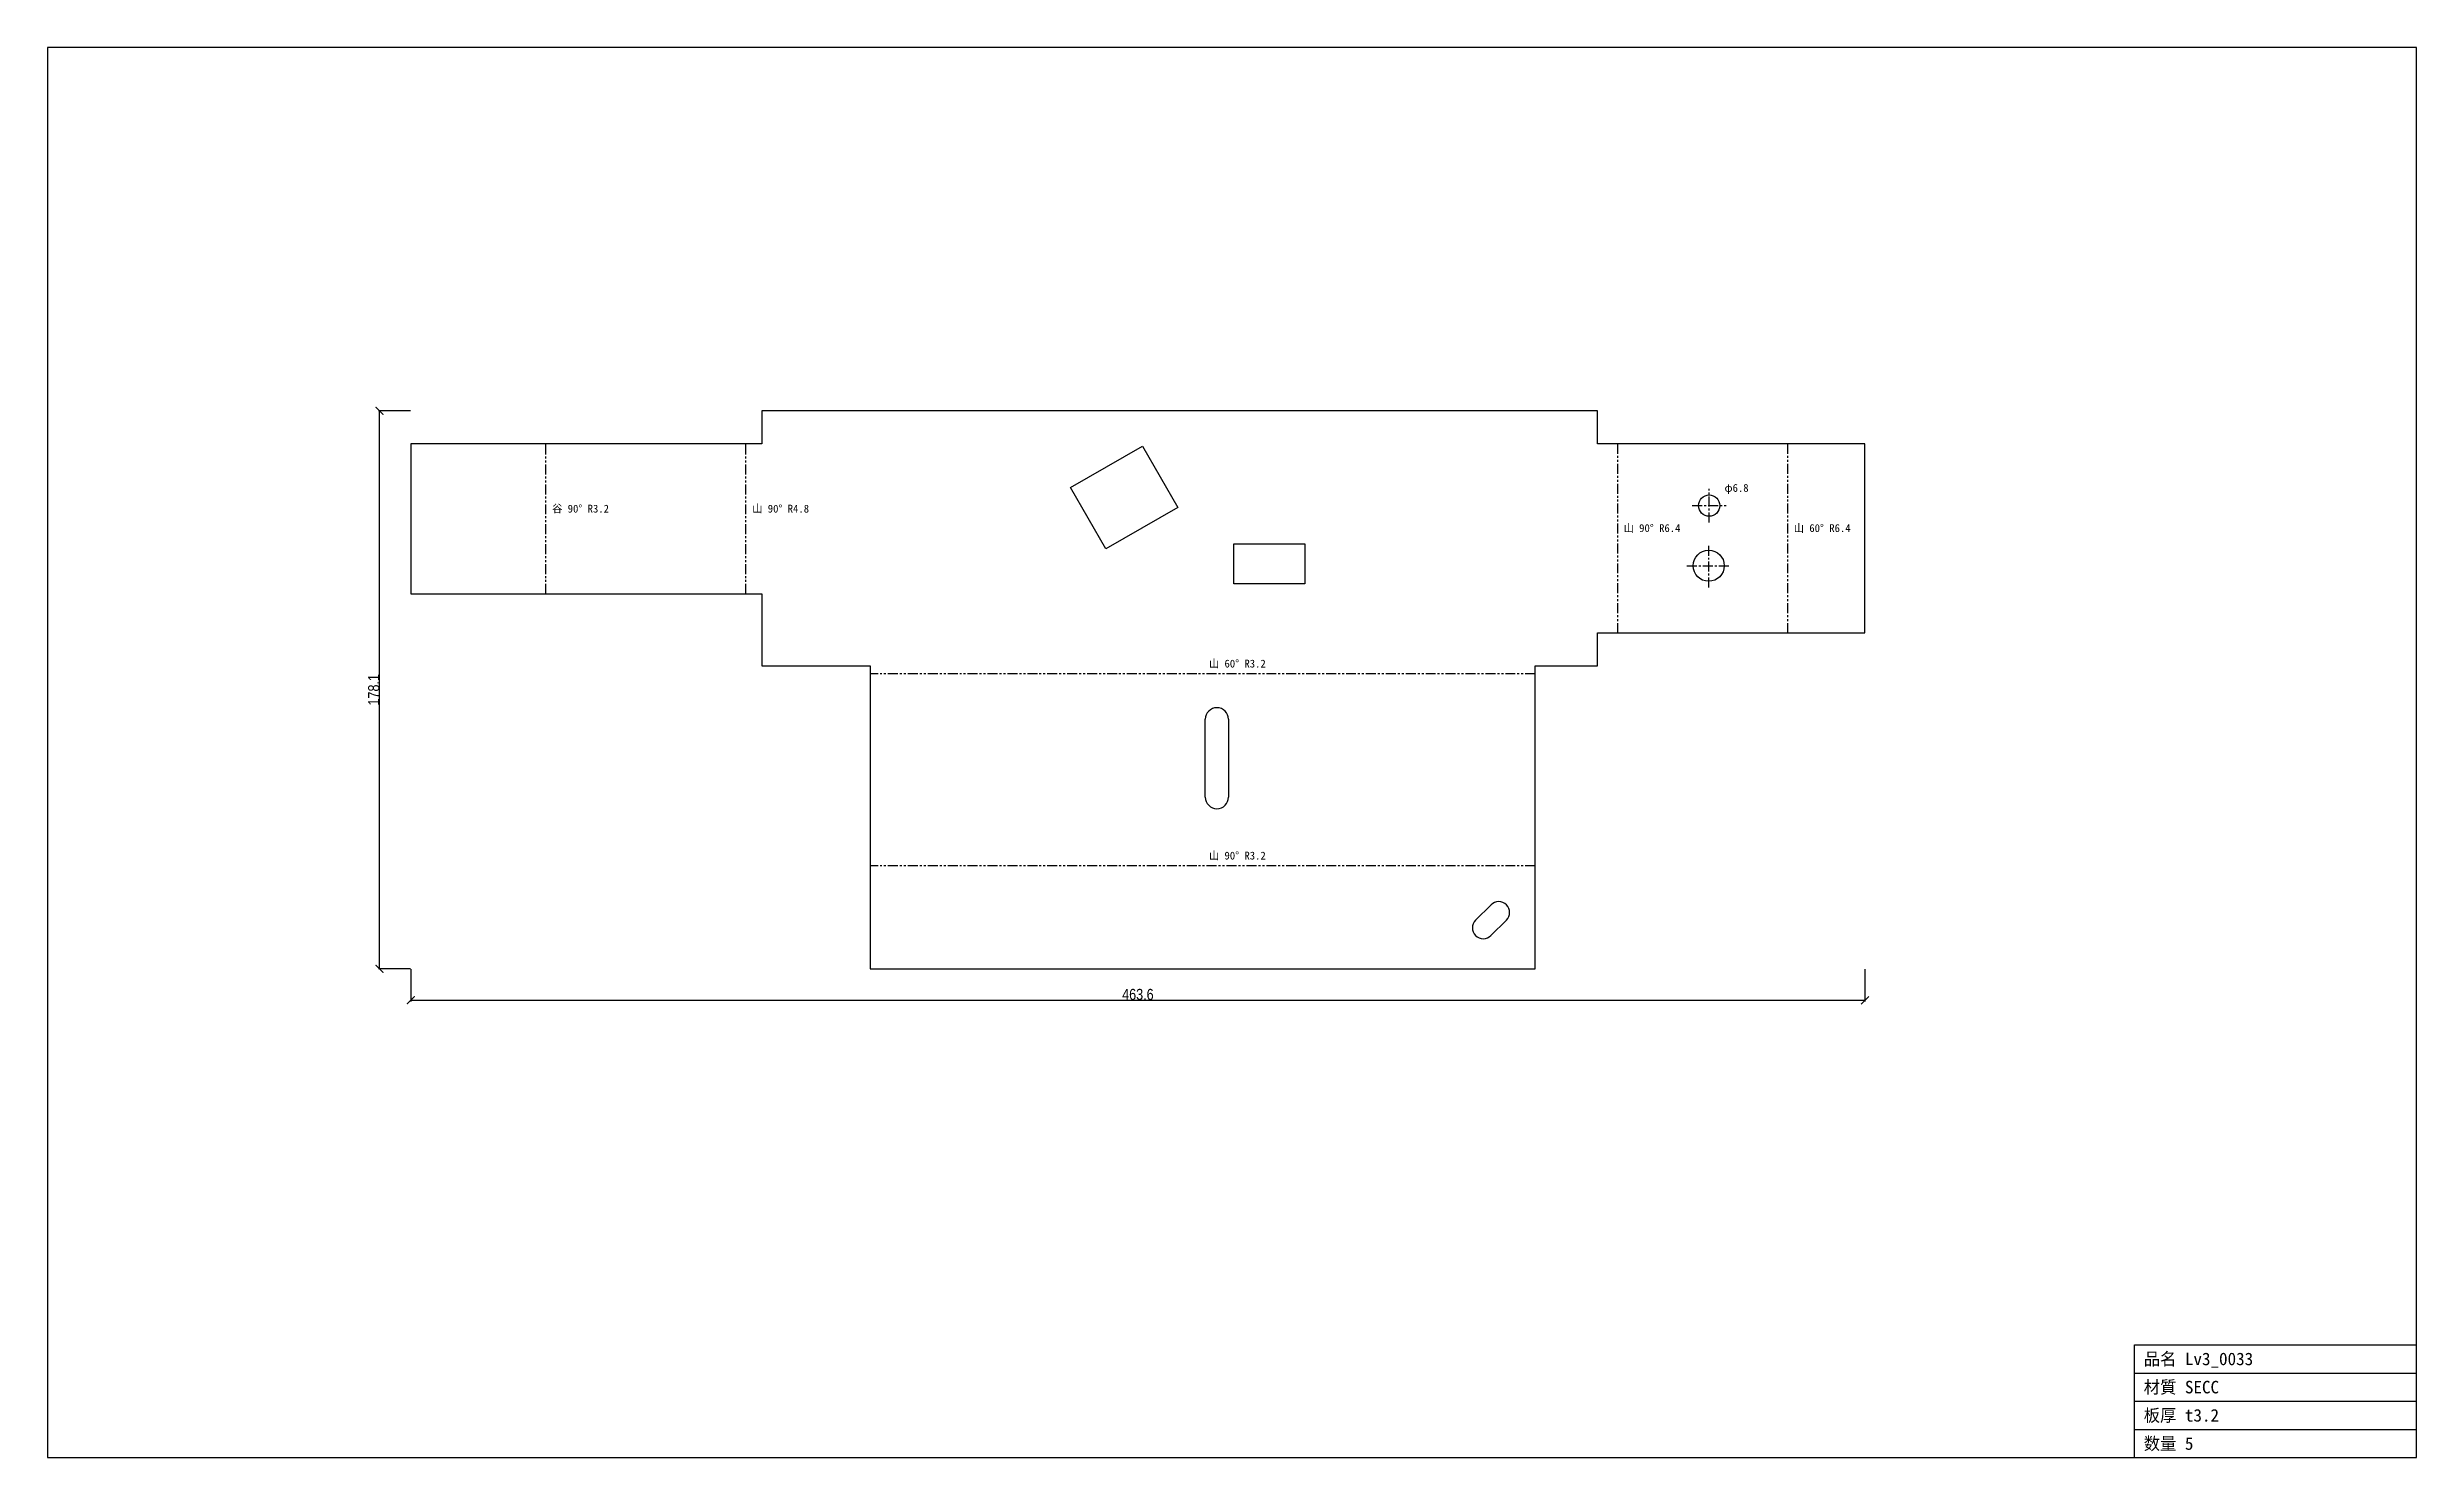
# Model space of a CAD drawing. Header units: millimetres. Extents: x -228 to 528, y -253 to 197.
import ezdxf

# ---------------------------------------------------------------- set-up
doc = ezdxf.new("R2010")
doc.units = ezdxf.units.MM
doc.linetypes.add('CENTER', pattern=[5.08, 3.175, -0.635, 0.635, -0.635])
doc.linetypes.add('PHANTOM', pattern=[6.35, 3.175, -0.635, 0.635, -0.635, 0.635, -0.635])
for name, color, linetype in [('BEND', 7, 'Continuous'), ('CENTER', 7, 'Continuous'), ('CUT', 7, 'Continuous'), ('DIM', 7, 'Continuous'), ('FRAME', 7, 'Continuous'), ('TEXT', 7, 'Continuous')]:
    doc.layers.add(name, color=color, linetype=linetype)
doc.styles.add('OpenSansCondensed-Light', font='OpenSansCondensed-Light.ttf')
doc.dimstyles.new('EZDXF', dxfattribs={"dimtxt": 0.25, "dimasz": 0.175, "dimexe": 0.375, "dimexo": 0.125, "dimgap": 0.1, "dimtad": 1, "dimlfac": 100, "dimzin": 12, "dimdsep": 46, "dimtxsty": 'OpenSansCondensed-Light', "dimblk": 'ARCHTICK', "dimcen": 2.5, "dimazin": 3, "dimtfac": 0.5, "dimtmove": 2, "dimatfit": 3})

# ---------------------------------------------------------------- blocks, each defined once
blk = doc.blocks.new('_ARCHTICK')
at = {"color": 0, "linetype": 'BYBLOCK', "const_width": 0.15}
blk.add_lwpolyline([(-0.5, -0.5), (0.5, 0.5)], dxfattribs=at)

msp = doc.modelspace()

# ---------------------------------------------------------------- linework, layer by layer
at = {"layer": 'BEND', "color": 1, "linetype": 'PHANTOM'}
for p, q in [((-68.82, 22.96), (-68.82, 70.86)), ((-5.03, 22.96), (-5.03, 70.86)), ((272.8, 70.81), (272.8, 10.6)), ((327.06, 70.81), (327.06, 10.6)), ((246.62, -2.51), (34.57, -2.51)), ((246.62, -63.76), (34.57, -63.76))]:
    msp.add_line(p, q, dxfattribs=at)
at = {"layer": 'CENTER', "color": 1, "linetype": 'CENTER'}
for p, q in [((302.08, 45.75), (302.08, 56.53)), ((296.69, 51.14), (307.47, 51.14)), ((301.92, 25), (301.92, 38.93)), ((294.96, 31.96), (308.89, 31.96))]:
    msp.add_line(p, q, dxfattribs=at)
at = {"layer": 'CUT'}
for p, q in [((266.52, 81.41), (0, 81.41)), ((0, 81.41), (0, 70.86)), ((266.52, 70.81), (266.52, 81.41)), ((0, 70.86), (-111.87, 70.86)), ((-111.87, 70.86), (-111.87, 22.96)), ((98.44, 56.88), (121.36, 70.11)), ((121.36, 70.11), (132.66, 50.54)), ((351.74, 70.81), (266.52, 70.81)), ((351.74, 10.6), (351.74, 70.81)), ((109.74, 37.3), (98.44, 56.88)), ((132.66, 50.54), (109.74, 37.3)), ((150.47, 26.18), (150.47, 38.9)), ((150.47, 38.9), (173.16, 38.9)), ((173.16, 38.9), (173.16, 26.18)), ((-111.87, 22.96), (0, 22.96)), ((0, 22.96), (0, 0)), ((173.16, 26.18), (150.47, 26.18)), ((266.52, 0), (266.52, 10.6)), ((266.52, 10.6), (351.74, 10.6)), ((0, 0), (34.57, 0)), ((34.57, 0), (34.57, -96.66)), ((246.62, -96.66), (246.62, 0)), ((246.62, 0), (266.52, 0)), ((141.43, -41.85), (141.43, -17.03)), ((148.83, -17.03), (148.83, -41.85)), ((227.62, -81.11), (232.52, -76.21)), ((237.41, -81.1), (232.51, -86)), ((34.57, -96.66), (246.62, -96.66))]:
    msp.add_line(p, q, dxfattribs=at)
for centre, radius in [((302.08, 51.14), 3.39), ((301.92, 31.96), 4.96)]:
    msp.add_circle(centre, radius, dxfattribs=at)
for centre, radius, start, end in [((145.13, -17.03), 3.7, 0, 180), ((145.13, -41.85), 3.7, -180, 0), ((234.97, -78.66), 3.46, -45, 135), ((230.06, -83.56), 3.46, 135, -45)]:
    msp.add_arc(centre, radius, start, end, dxfattribs=at)
at = {"layer": 'FRAME'}
for p, q in [((527.64, 197.31), (-227.77, 197.31)), ((-227.77, 197.31), (-227.77, -252.56)), ((527.64, -252.56), (527.64, 197.31)), ((437.64, -252.56), (437.64, -216.56)), ((437.64, -216.56), (527.64, -216.56)), ((437.64, -225.56), (527.64, -225.56)), ((437.64, -234.56), (527.64, -234.56)), ((437.64, -243.56), (527.64, -243.56)), ((-227.77, -252.56), (527.64, -252.56))]:
    msp.add_line(p, q, dxfattribs=at)

# ---------------------------------------------------------------- texts
at = {"layer": 'TEXT'}
for s, height, p in [('φ6.8', 2.5, (306.97, 55.53)), ('谷 90° R3.2', 2.5, (-66.82, 48.91)), ('山 90° R4.8', 2.5, (-3.03, 48.91)), ('山 90° R6.4', 2.5, (274.8, 42.71)), ('山 60° R6.4', 2.5, (329.06, 42.71)), ('山 60° R3.2', 2.5, (142.59, -0.51)), ('山 90° R3.2', 2.5, (142.59, -61.76)), ('品名 Lv3_0033', 4, (440.64, -223.06)), ('材質 SECC', 4, (440.64, -232.06)), ('板厚 t3.2', 4, (440.64, -241.06)), ('数量 5', 4, (440.64, -250.06))]:
    msp.add_text(s, height=height, dxfattribs=at).set_placement(p)

# ---------------------------------------------------------------- dimensions: what is measured, and where the dimension line sits
at = {"layer": 'DIM'}
msp.add_linear_dim(base=(-121.87, -96.66), p1=(-111.87, -96.66), p2=(-111.87, 81.41), angle=90, dimstyle='EZDXF', override={"dimtxt": 3.5, "dimasz": 2.5, "dimdec": 1, "dimlfac": 1}, dxfattribs=at).render()
msp.add_linear_dim(base=(-111.87, -106.66), p1=(-111.87, -96.66), p2=(351.74, -96.66), dimstyle='EZDXF', override={"dimtxt": 3.5, "dimasz": 2.5, "dimdec": 1, "dimlfac": 1}, dxfattribs=at).render()

doc.saveas('drawing.dxf')
